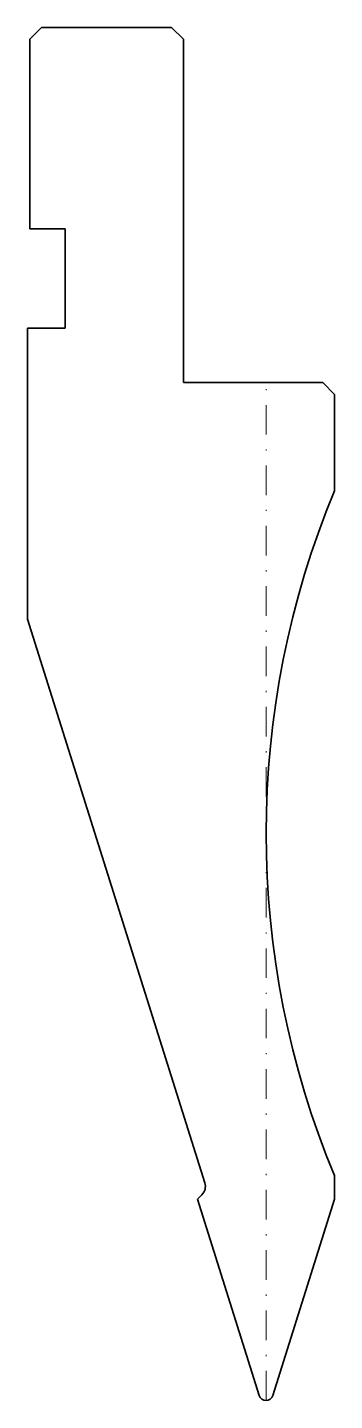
# Model space of a CAD drawing. Header units: millimetres. Extents: x -20 to 6, y 0 to 116.
import ezdxf

# ---------------------------------------------------------------- set-up
doc = ezdxf.new("R2010")
doc.units = ezdxf.units.MM
doc.header["$LTSCALE"] = 5
doc.linetypes.add('AUSGEZOGEN', pattern=[0])
doc.linetypes.add('DASHDOT', pattern=[1, 0.5, -0.25, 0, -0.25])
doc.layers.add('2', color=7, linetype='Continuous')

msp = doc.modelspace()

# ---------------------------------------------------------------- linework, layer by layer
at = {"layer": '2', "color": 7, "linetype": 'AUSGEZOGEN', "lineweight": 35}
for p, q in [((-20, 115), (-19, 116)), ((-20, 99), (-20, 115)), ((-19, 116), (-8, 116)), ((-8, 116), (-7, 115)), ((-7, 115), (-7, 86)), ((-17, 99), (-20, 99)), ((-17, 90.6), (-17, 99)), ((-20.2, 66), (-20.2, 90.6)), ((-20.2, 90.6), (-17, 90.6)), ((-7, 86), (4.8, 86)), ((4.8, 86), (5.8, 85)), ((5.8, 85), (5.8, 76.84)), ((-5.19, 18.38), (-20.2, 66)), ((5.8, 19), (5.8, 17)), ((-5.8, 17), (-5.43, 17.37)), ((-0.57, 0.42), (-5.8, 17)), ((5.8, 17), (0.57, 0.42))]:
    msp.add_line(p, q, dxfattribs=at)
at = {"layer": '2', "color": 7, "linetype": 'DASHDOT', "lineweight": 18}
msp.add_line((0, 0), (0, 86), dxfattribs=at)
at = {"layer": '2', "color": 7, "linetype": 'AUSGEZOGEN', "lineweight": 35}
for centre, radius, start, end in [((75, 47.92), 75, 157.3191, 202.6809), ((-6.14, 18.08), 1, 315, 17.5), ((0, 0.6), 0.6, 197.5, 342.5)]:
    msp.add_arc(centre, radius, start, end, dxfattribs=at)

doc.saveas('drawing.dxf')
